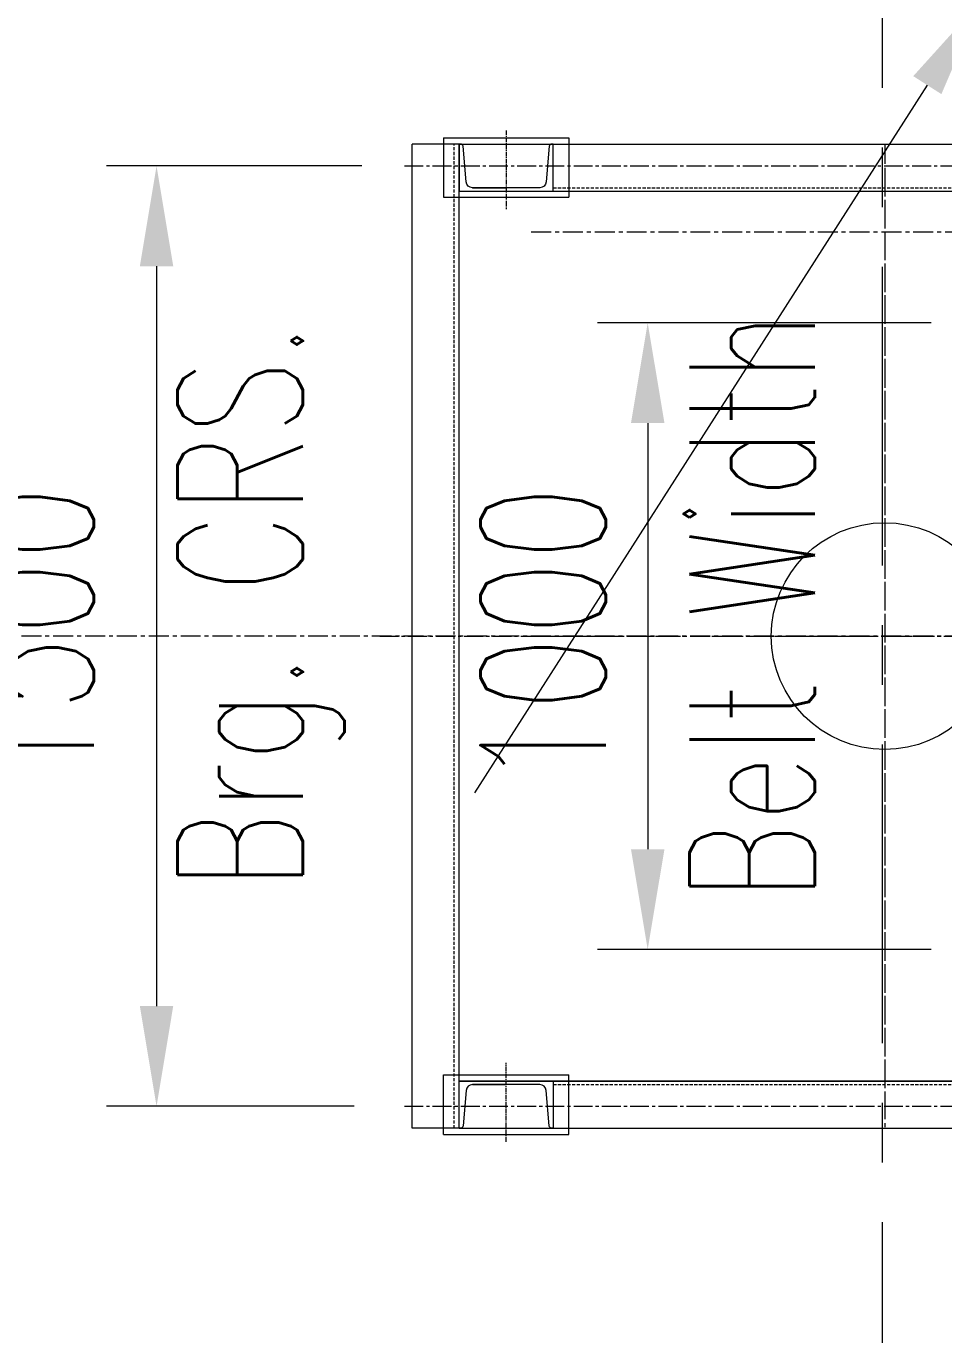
# Model space of a CAD drawing. Header units: millimetres. Extents: x -243837 to -5443, y 40 to 285140.
# Drawn here: x -191657 to -189461, y 39010 to 42142 of the extents above; entities that cross this region are included whole.
import ezdxf

# ---------------------------------------------------------------- set-up
doc = ezdxf.new("R2010")
doc.units = ezdxf.units.MM
for name, pattern in [('CENTER', [50.8, 31.75, -6.35, 6.35, -6.35]), ('CENTER2', [1.125, 0.75, -0.125, 0.125, -0.125]), ('HIDDEN', [0.375, 0.25, -0.125])]:
    doc.linetypes.add(name, pattern=pattern)
for name, color, linetype, lineweight in [('CEN', 1, 'CENTER', 9), ('R-CENTER', 1, 'CENTER2', 5), ('R-HIDDEN', 3, 'HIDDEN', 9), ('R-OBJECT', 2, 'Continuous', 20)]:
    doc.layers.add(name, color=color, linetype=linetype, lineweight=lineweight)
doc.styles.add('KA', font='romans.shx', dxfattribs={"width": 0.7})
doc.dimstyles.new('KAT', dxfattribs={"dimscale": 125, "dimtxt": 2.5, "dimasz": 2, "dimexe": 1, "dimexo": 0.06, "dimgap": 0.5, "dimtad": 1, "dimdec": 0, "dimzin": 0, "dimdsep": 46, "dimtxsty": 'KA', "dimcen": 1.5, "dimclrd": 1, "dimclre": 1, "dimclrt": 4, "dimadec": 0, "dimazin": 0, "dimtfac": 1, "dimtdec": 0, "dimtmove": 0, "dimatfit": 2, "dimfxl": 1.5, "dimtolj": 1, "dimtzin": 0, "dimarcsym": 0})

# ---------------------------------------------------------------- blocks, each defined once
blk = doc.blocks.new('*D986')
at = {"color": 1, "lineweight": -2, "transparency": 16777216}
for p, q in [((7448.7, 10158.3), (6916.6, 10158.3)), ((6996.6, 9998.3), (6996.6, 9318.3)), ((7448.7, 9158.3), (6916.6, 9158.3))]:
    blk.add_line(p, q, dxfattribs=at)
at = {"color": 1, "transparency": 16777216}
for points in [[(6970, 9998.3), (7023.3, 9998.3), (6996.6, 10158.3)], [(6970, 9318.3), (7023.3, 9318.3), (6996.6, 9158.3)]]:
    blk.add_solid(points, dxfattribs=at)
at = {"layer": 'DEFPOINTS', "color": 0, "transparency": 16777216}
for p in [(7528.7, 10158.3), (6996.6, 9158.3), (7528.7, 9158.3)]:
    blk.add_point(p, dxfattribs=at)
at = {"color": 4, "transparency": 16777216, "insert": (6996.6, 9658.3), "char_height": 200, "attachment_point": 5, "rotation": 90, "style": 'KA'}
blk.add_mtext('\\A1;1000\\P Belt Width', dxfattribs=at)
blk = doc.blocks.new('*D988')
at = {"color": 1, "lineweight": -2, "transparency": 16777216}
for p, q in [((6540.7, 10408.3), (6133.2, 10408.3)), ((6213.2, 10248.3), (6213.2, 9068.3)), ((6528.6, 8908.3), (6133.2, 8908.3))]:
    blk.add_line(p, q, dxfattribs=at)
at = {"color": 1, "transparency": 16777216}
for points in [[(6186.5, 10248.3), (6239.8, 10248.3), (6213.2, 10408.3)], [(6186.5, 9068.3), (6239.8, 9068.3), (6213.2, 8908.3)]]:
    blk.add_solid(points, dxfattribs=at)
at = {"layer": 'DEFPOINTS', "color": 0, "transparency": 16777216}
for p in [(6620.7, 10408.3), (6213.2, 8908.3), (6608.6, 8908.3)]:
    blk.add_point(p, dxfattribs=at)
at = {"color": 4, "transparency": 16777216, "insert": (6213.2, 9658.3), "char_height": 200, "attachment_point": 5, "rotation": 90, "style": 'KA'}
blk.add_mtext('\\A1;1500\\P Brg. CRS.', dxfattribs=at)
blk = doc.blocks.new('*D985')
at = {"color": 1, "lineweight": -2, "transparency": 16777216}
for p, q in [((7528.9, 10672), (8193.4, 11711.2)), ((6720.7, 9408.3), (7442.7, 10537.2))]:
    blk.add_line(p, q, dxfattribs=at)
at = {"color": 1, "transparency": 16777216}
blk.add_solid([(7420.2, 10551.6), (7465.1, 10522.9), (7528.9, 10672)], dxfattribs=at)
at = {"layer": 'DEFPOINTS', "color": 0, "transparency": 16777216}
for p in [(7528.9, 10672, 26.7), (6720.7, 9408.3, 26.7)]:
    blk.add_point(p, dxfattribs=at)
at = {"color": 4, "transparency": 16777216, "insert": (7885.1, 11489), "char_height": 200, "attachment_point": 5, "rotation": 57.4019, "style": 'KA'}
blk.add_mtext('\\A1;R1500', dxfattribs=at)
blk = doc.blocks.new('RL41.234 NEW')
at = {"color": 1, "linetype": 'CENTER', "lineweight": 9}
for p, q in [((7374.7, 10443.3, 34.9), (7374.7, 8873.3, 34.9)), ((6810.7, 10303.3, 49.7), (12326.8, 10303.3, 42.9)), ((6810.7, 9658.3, 49.7), (12317.2, 9658.3, 42.9))]:
    blk.add_line(p, q, dxfattribs=at)
at = {"color": 6, "const_width": 50, "elevation": 47.4}
blk.add_lwpolyline([(8220.7, 4158.3), (8220.7, 9408.3, 0.414214), (6720.7, 10908.3), (4870.8, 10908.3)], format="xyb", dxfattribs=at)
blk.add_circle((7374.7, 9658.3, 34.9), 180.9)
at = {"layer": 'CEN', "color": 1, "ltscale": 15}
blk.add_line((7370.8, 12533.3, 47.4), (7370.8, 5808.3, 47.4), dxfattribs=at)
at = {"layer": 'CEN', "color": 1}
for p, q in [((7374.7, 10403.9, 34.9), (7374.7, 8912.7, 34.9)), ((10245.8, 9658.3, 47.4), (4495.8, 9658.3, 47.4))]:
    blk.add_line(p, q, dxfattribs=at)
at = {"layer": 'R-CENTER', "ltscale": 10}
for p, q in [((6770.7, 10464.8, 34.9), (6770.7, 10339.2, 34.9)), ((6770.7, 8851.8, 34.9), (6770.7, 8977.5, 34.9))]:
    blk.add_line(p, q, dxfattribs=at)
at = {"layer": 'R-CENTER', "ltscale": 40}
for p, q in [((6608.6, 10408.3, 34.9), (8973.5, 10408.3, 34.9)), ((6569.1, 9658.3, 34.9), (9000, 9658.3, 34.9)), ((6608.6, 8908.3, 34.9), (8950.6, 8908.3, 34.9))]:
    blk.add_line(p, q, dxfattribs=at)
at = {"layer": 'R-HIDDEN', "ltscale": 20}
for p, q in [((6687.9, 8873.3, 34.9), (6687.9, 10443.3, 34.9)), ((6845.9, 10373.7, 34.9), (8745.9, 10373.7, 34.9)), ((6845.9, 8942.9, 34.9), (8745.9, 8942.9, 34.9))]:
    blk.add_line(p, q, dxfattribs=at)
at = {"layer": 'R-OBJECT'}
for p, q in [((6620.7, 8873.3, 34.9), (6620.7, 10443.3, 34.9)), ((6695.9, 10443.3, 34.9), (6620.7, 10443.3, 34.9)), ((6670.7, 10453.3, 34.9), (6670.7, 10358.3, 34.9)), ((6670.7, 10453.3, 34.9), (6870.7, 10453.3, 34.9)), ((6695.9, 8873.3, 34.9), (6695.9, 10443.3, 34.9)), ((6695.9, 10443.3, 34.9), (8745.9, 10443.3, 34.9)), ((6870.7, 10453.3, 34.9), (6870.7, 10358.3, 34.9)), ((6670.7, 10358.3, 34.9), (6870.9, 10358.3, 34.9)), ((6695.9, 10368.3, 34.9), (8895.9, 10368.3, 34.9)), ((6699.4, 10368.3, 34.9), (6770.9, 10368.3, 34.9)), ((6717.1, 10373.7, 34.9), (6770.9, 10373.7, 34.9)), ((6670.7, 8863.3, 34.9), (6670.7, 8958.3, 34.9)), ((6670.7, 8958.3, 34.9), (6870.9, 8958.3, 34.9)), ((6870.7, 8863.3, 34.9), (6870.7, 8958.3, 34.9)), ((6695.9, 8948.3, 34.9), (8895.9, 8948.3, 34.9)), ((6699.4, 8948.3, 34.9), (6770.9, 8948.3, 34.9)), ((6717.1, 8942.9, 34.9), (6770.9, 8942.9, 34.9)), ((6695.9, 8873.3, 34.9), (6620.7, 8873.3, 34.9)), ((6695.9, 8873.3, 34.9), (8217.7, 8873.3, 34.9)), ((6670.7, 8863.3, 34.9), (6870.7, 8863.3, 34.9))]:
    blk.add_line(p, q, dxfattribs=at)
at = {"layer": 'R-OBJECT', "ltscale": 0.5}
for p, q in [((7642.2, 8948.4, 34.9), (6695.7, 8948.4, 34.9)), ((6695.7, 8873.4, 34.9), (7642.2, 8873.4, 34.9))]:
    blk.add_line(p, q, dxfattribs=at)
at = {"layer": 'R-OBJECT', "elevation": 144.5}
for points in [[(6843.6, 10443.3, 0.388879), (6839.7, 10439.7), (6834.7, 10382.8, -0.388879), (6824.7, 10373.7), (6717.1, 10373.7, -0.388879), (6707.1, 10382.8), (6702.2, 10439.7, 0.388879), (6698.2, 10443.3), (6695.9, 10443.3), (6695.9, 10368.3), (6845.9, 10368.3), (6845.9, 10443.3)], [(6843.6, 8873.3, -0.388879), (6839.7, 8877), (6834.7, 8933.8, 0.388879), (6824.7, 8942.9), (6717.1, 8942.9, 0.388879), (6707.1, 8933.8), (6702.2, 8877, -0.388879), (6698.2, 8873.3), (6695.9, 8873.3), (6695.9, 8948.3), (6845.9, 8948.3), (6845.9, 8873.3)]]:
    blk.add_lwpolyline(points, format="xyb", close=True, dxfattribs=at)
dim = blk.add_radius_dim(center=(6720.7, 9408.3, 47.4), mpoint=(7528.9, 10672, 47.4), dimstyle='KAT', override={"dimscale": 80, "dimexo": 1, "dimfxl": 0.18, "dimarcsym": 1})
dim.commit()
dim.dimension.update_dxf_attribs({"geometry": '*D985', "text_midpoint": (8003.1, 11413.6, 20.7), "dimtype": 132})
for base, p1, p2, text, picture, middle in [((6213.2, 8908.3, 34.9), (6620.7, 10408.3, 34.9), (6608.6, 8908.3, 34.9), '<>\\X Brg. CRS.', '*D988', (6213.2, 9658.3, 34.9)), ((6996.6, 9158.3, 34.9), (7528.7, 10158.3, 34.9), (7528.7, 9158.3, 34.9), '<>\\X Belt Width', '*D986', (6996.6, 9658.3, 34.9))]:
    dim = blk.add_linear_dim(base=base, p1=p1, p2=p2, angle=90, text=text, dimstyle='KAT', override={"dimscale": 80, "dimexo": 1, "dimfxl": 0.18, "dimarcsym": 1})
    dim.commit()
    dim.dimension.update_dxf_attribs({"geometry": picture, "text_midpoint": middle, "dimtype": 128})

msp = doc.modelspace()

# ---------------------------------------------------------------- block references
at = {"layer": 'R-OBJECT', "ltscale": 10, "xscale": 1.5, "yscale": 1.5, "zscale": 1.5}
msp.add_blockref('RL41.234 NEW', (-200664.58, 26194.77, -23.71), dxfattribs=at)

doc.saveas('drawing.dxf')
